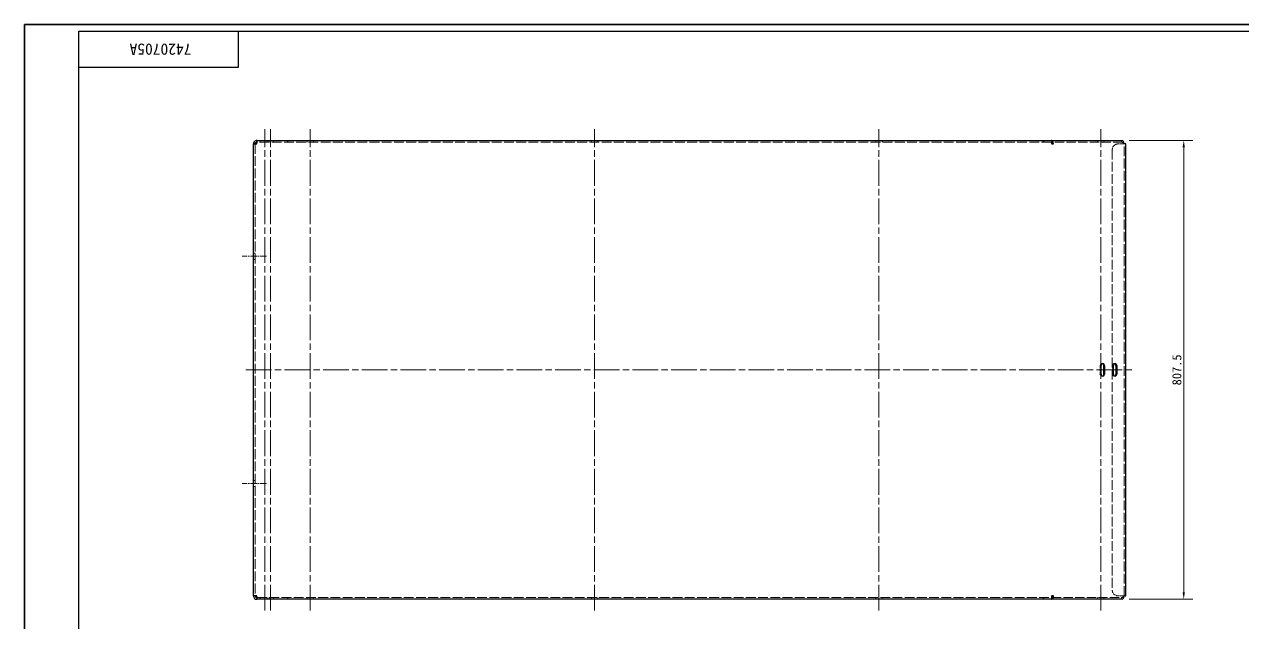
# Model space of a CAD drawing. Header units: millimetres. Extents: x 48 to 3316, y 44 to 2332.
# Drawn here: x 48 to 2190, y 1279 to 2332 of the extents above; entities that cross this region are included whole.
import ezdxf

# ---------------------------------------------------------------- set-up
doc = ezdxf.new("R2010")
doc.units = ezdxf.units.MM
doc.header["$LTSCALE"] = 8
doc.linetypes.add('CHAIN', pattern=[0.3543, 0.2362, -0.0295, 0.0591, -0.0295])
doc.linetypes.add('DASHED', pattern=[0.2067, 0.1654, -0.0413])
for name, color, linetype, lineweight, true_color in [('中心线 (ISO)', 1, 'CHAIN', 18, 0xff0000), ('尺寸 (ISO)', 7, 'Continuous', 18, 0x008000), ('隐藏 (ISO)', 5, 'DASHED', 18, 0x0000ff)]:
    doc.layers.add(name, color=color, linetype=linetype, lineweight=lineweight, true_color=true_color)
doc.layers.add('可见 (ISO)', color=7, linetype='Continuous', lineweight=25)
doc.layers.add('图框 (ISO)', color=7, linetype='Continuous', lineweight=35)
doc.styles.add('文本样式74', font='SimSun.ttf')
doc.styles.add('注释文本 (ISO)', font='simfang.ttf')
doc.dimstyles.new('默认 (GB)', dxfattribs={"dimscale": 8, "dimtxt": 2, "dimasz": 1.5, "dimexe": 2, "dimexo": 1.5, "dimgap": 0.5, "dimtad": 1, "dimtoh": 1, "dimdsep": 46, "dimtxsty": '注释文本 (ISO)', "dimcen": 0.09, "dimdle": 10, "dimclrd": 256, "dimclre": 256, "dimclrt": 256, "dimazin": 2, "dimtfac": 0.75, "dimtdec": 3, "dimtmove": 0, "dimatfit": 3, "dimfxl": 0, "dimtolj": 1, "dimlwd": -1, "dimlwe": -1, "dimarcsym": 0})

# ---------------------------------------------------------------- blocks, each defined once
blk = doc.blocks.new('图框 最新国标')
at = {"layer": '图框 (ISO)'}
for p, q in [((6, 7), (6, 291.5)), ((6, 291.5), (414.5, 291.5))]:
    blk.add_line(p, q, dxfattribs=at)
at = {"layer": '图框 (ISO)', "color": 7, "linetype": 'Continuous', "lineweight": 25}
for p, q in [((18, 290), (413, 290)), ((18, 7), (18, 290)), ((18, 290), (413, 290)), ((53, 290), (53, 282)), ((53, 282), (18, 282))]:
    blk.add_line(p, q, dxfattribs=at)
at = {"layer": '图框 (ISO)', "style": '文本样式74'}
blk.add_attdef('零件代号_001', (42.73, 287.25), '', height=2.5, rotation=180, dxfattribs=at)
blk = doc.blocks.new('*D22')
at = {"layer": 'Defpoints', "color": 0, "transparency": 16777216}
for p in [(1978.8, 2127.5), (1978.8, 1320), (2086.9, 1320)]:
    blk.add_point(p, dxfattribs=at)
at = {"layer": '尺寸 (ISO)', "color": 116, "true_color": 0x00803f, "transparency": 16777216}
for p, q in [((1990.8, 2127.5), (2102.9, 2127.5)), ((2086.9, 2115.5), (2086.9, 1332)), ((1990.8, 1320), (2102.9, 1320))]:
    blk.add_line(p, q, dxfattribs=at)
for points in [[(2084.9, 2115.5), (2088.9, 2115.5), (2086.9, 2127.5)], [(2084.9, 1332), (2088.9, 1332), (2086.9, 1320)]]:
    blk.add_solid(points, dxfattribs=at)
at = {"layer": '尺寸 (ISO)', "transparency": 16777216, "insert": (2074.8, 1723.7), "char_height": 16, "attachment_point": 5, "rotation": 90, "style": '注释文本 (ISO)'}
blk.add_mtext('\\A1;807.5', dxfattribs=at)

msp = doc.modelspace()

# ---------------------------------------------------------------- linework, layer by layer
at = {"layer": '中心线 (ISO)', "ltscale": 23.990969}
for p, q in [((470.7775, 1299.9856), (470.7775, 2147.4856)), ((480.7775, 1299.9856), (480.7775, 2147.4856)), ((550.7775, 1299.9856), (550.7775, 2147.4856)), ((1050.7775, 1299.9856), (1050.7775, 2147.4856)), ((1550.7775, 1299.9856), (1550.7775, 2147.4856)), ((1940.7775, 1299.9856), (1940.7775, 2147.4856)), ((437.4846, 1723.7356), (1998.5237, 1723.7356))]:
    msp.add_line(p, q, dxfattribs=at)
at = {"layer": '中心线 (ISO)', "ltscale": 5.97264}
for p, q in [((473.7775, 1923.7356), (430.7775, 1923.7356)), ((473.7775, 1523.7356), (430.7775, 1523.7356))]:
    msp.add_line(p, q, dxfattribs=at)
at = {"layer": '可见 (ISO)'}
for p, q in [((450.7775, 2121.4856), (456.7775, 2121.4856)), ((450.7775, 1325.9856), (450.7775, 2121.4856)), ((457.4846, 2127.4856), (456.7775, 2127.4856)), ((456.7775, 2124.4856), (456.7775, 2127.4856)), ((456.7775, 2124.4856), (457.0132, 2124.4856)), ((457.4846, 2127.4856), (1854.1072, 2127.4856)), ((1855.0731, 2127.4856), (1854.1072, 2127.4856)), ((1855.0731, 2124.4856), (1854.4523, 2124.4856)), ((1854.6248, 2121.4856), (1857.6248, 2121.4856)), ((1855.0731, 2124.4856), (1855.0731, 2127.4856)), ((1855.0731, 2127.4856), (1978.8062, 2127.4856)), ((1984.8062, 2121.4856), (1981.8062, 2121.4856)), ((1984.8062, 1325.9856), (1984.8062, 2121.4856)), ((1941.536, 1716.2356), (1941.536, 1731.2356)), ((1946.0982, 1716.2356), (1946.0982, 1731.2356)), ((1947.5982, 1731.2356), (1947.5982, 1716.2356)), ((1963.1867, 1716.2356), (1963.1867, 1731.2356)), ((1967.7488, 1716.2356), (1967.7488, 1731.2356)), ((1969.2488, 1731.2356), (1969.2488, 1716.2356)), ((456.7775, 1325.9856), (450.7775, 1325.9856)), ((456.7775, 1322.9856), (457.0132, 1322.9856)), ((456.7775, 1322.9856), (456.7775, 1319.9856)), ((456.7775, 1319.9856), (457.4846, 1319.9856)), ((1854.1072, 1319.9856), (457.4846, 1319.9856)), ((1854.1072, 1319.9856), (1855.0731, 1319.9856)), ((1855.0731, 1322.9856), (1854.4523, 1322.9856)), ((1857.6248, 1325.9856), (1854.6248, 1325.9856)), ((1855.0731, 1322.9856), (1855.0731, 1319.9856)), ((1978.8062, 1319.9856), (1855.0731, 1319.9856)), ((1981.8062, 1325.9856), (1984.8062, 1325.9856))]:
    msp.add_line(p, q, dxfattribs=at)
for centre, major_axis, ratio, start_param, end_param in [((1978.8062, 2121.4856), (0, 6), 0.5, 4.71238898, 6.283185307), ((1944.5671, 1731.2356), (0, 3.5), 0.866025404, 4.71238898, 7.853981634), ((1944.5671, 1716.2356), (0, -3.5), 0.866025404, 4.71238898, 7.853981634), ((1943.0671, 1731.2356), (0, 3.5), 0.866025404, 4.71238898, 6.033152414), ((1943.0671, 1716.2356), (0, -3.5), 0.866025404, 0.250032893, 1.570796327), ((1966.2177, 1731.2356), (0, 3.5), 0.866025404, 4.71238898, 7.853981634), ((1966.2177, 1716.2356), (0, -3.5), 0.866025404, 4.71238898, 7.853981634), ((1964.7177, 1731.2356), (0, 3.5), 0.866025404, 4.71238898, 6.033152414), ((1964.7177, 1716.2356), (0, -3.5), 0.866025404, 0.250032893, 1.570796327), ((1978.8062, 1325.9856), (0, -6), 0.5, 0, 1.570796327)]:
    msp.add_ellipse(centre, major_axis=major_axis, ratio=ratio, start_param=start_param, end_param=end_param, dxfattribs=at)
for points, knots in [([(456.7775, 2127.4856), (455.0515, 2127.4856), (453.3408, 2126.6979), (452.2186, 2125.3865), (451.2983, 2124.3109), (450.7775, 2122.9012), (450.7775, 2121.4856)], [0, 0, 0, 0, 0.863030386, 0.863030386, 0.863030386, 1.570796327, 1.570796327, 1.570796327, 1.570796327]), ([(453.7775, 2121.4856), (453.7775, 2122.5119), (454.3457, 2123.5202), (455.2236, 2124.0518), (455.6894, 2124.3338), (456.233, 2124.4856), (456.7775, 2124.4856)], [0, 0, 0, 0, 1.026321876, 1.026321876, 1.026321876, 1.570796327, 1.570796327, 1.570796327, 1.570796327]), ([(456.7775, 2121.4856), (456.907, 2123.2117), (457.0365, 2124.9223), (457.166, 2126.0445), (457.2722, 2126.9648), (457.3784, 2127.4856), (457.4846, 2127.4856)], [0, 0, 0, 0, 0.863030386, 0.863030386, 0.863030386, 1.570796327, 1.570796327, 1.570796327, 1.570796327]), ([(1854.1072, 2127.4856), (1854.202, 2127.4856), (1854.2968, 2126.6979), (1854.3916, 2125.3865), (1854.4693, 2124.3109), (1854.5471, 2122.9012), (1854.6248, 2121.4856)], [0, 0, 0, 0, 0.863030386, 0.863030386, 0.863030386, 1.570796327, 1.570796327, 1.570796327, 1.570796327]), ([(1857.6248, 2121.4856), (1857.7069, 2123.2117), (1857.3952, 2124.9223), (1856.8215, 2126.0445), (1856.3511, 2126.9648), (1855.7136, 2127.4856), (1855.0731, 2127.4856)], [0, 0, 0, 0, 0.863030386, 0.863030386, 0.863030386, 1.570796327, 1.570796327, 1.570796327, 1.570796327]), ([(1856.1248, 2121.4856), (1856.2225, 2122.5119), (1856.036, 2123.5202), (1855.6947, 2124.0518), (1855.5136, 2124.3338), (1855.2936, 2124.4856), (1855.0731, 2124.4856)], [0, 0, 0, 0, 1.026321876, 1.026321876, 1.026321876, 1.570796327, 1.570796327, 1.570796327, 1.570796327]), ([(450.7775, 1325.9856), (450.7775, 1324.2596), (451.5652, 1322.5489), (452.8767, 1321.4267), (453.9522, 1320.5064), (455.362, 1319.9856), (456.7775, 1319.9856)], [0, 0, 0, 0, 0.863030386, 0.863030386, 0.863030386, 1.570796327, 1.570796327, 1.570796327, 1.570796327]), ([(453.7775, 1325.9856), (453.7775, 1324.9593), (454.3457, 1323.951), (455.2236, 1323.4194), (455.6894, 1323.1374), (456.233, 1322.9856), (456.7775, 1322.9856)], [0, 0, 0, 0, 1.026321876, 1.026321876, 1.026321876, 1.570796327, 1.570796327, 1.570796327, 1.570796327]), ([(457.4846, 1319.9856), (457.3551, 1319.9856), (457.2256, 1320.7733), (457.0961, 1322.0848), (456.9899, 1323.1603), (456.8837, 1324.5701), (456.7775, 1325.9856)], [0, 0, 0, 0, 0.863030386, 0.863030386, 0.863030386, 1.570796327, 1.570796327, 1.570796327, 1.570796327]), ([(1854.6248, 1325.9856), (1854.53, 1324.2596), (1854.4352, 1322.5489), (1854.3404, 1321.4267), (1854.2627, 1320.5064), (1854.1849, 1319.9856), (1854.1072, 1319.9856)], [0, 0, 0, 0, 0.863030386, 0.863030386, 0.863030386, 1.570796327, 1.570796327, 1.570796327, 1.570796327]), ([(1855.0731, 1319.9856), (1855.854, 1319.9856), (1856.6273, 1320.7733), (1857.1063, 1322.0848), (1857.4991, 1323.1603), (1857.6922, 1324.5701), (1857.6248, 1325.9856)], [0, 0, 0, 0, 0.863030386, 0.863030386, 0.863030386, 1.570796327, 1.570796327, 1.570796327, 1.570796327]), ([(1856.1248, 1325.9856), (1856.2225, 1324.9593), (1856.036, 1323.951), (1855.6947, 1323.4194), (1855.5136, 1323.1374), (1855.2936, 1322.9856), (1855.0731, 1322.9856)], [0, 0, 0, 0, 1.026321876, 1.026321876, 1.026321876, 1.570796327, 1.570796327, 1.570796327, 1.570796327])]:
    msp.add_open_spline(points, degree=3, knots=knots, dxfattribs=at)
at = {"layer": '隐藏 (ISO)', "ltscale": 13.001935}
for p, q in [((453.7775, 2121.4856), (453.7775, 1325.9856)), ((1981.8062, 1325.9856), (1981.8062, 2121.4856))]:
    msp.add_line(p, q, dxfattribs=at)
at = {"layer": '隐藏 (ISO)', "ltscale": 0.158625}
for p, q in [((457.0132, 2124.4856), (457.4846, 2124.4856)), ((457.0132, 1322.9856), (457.4846, 1322.9856))]:
    msp.add_line(p, q, dxfattribs=at)
at = {"layer": '隐藏 (ISO)', "ltscale": 0.714161}
for p, q in [((457.4846, 2124.4856), (457.4846, 2127.4856)), ((462.7775, 2124.4856), (462.7775, 2127.4856)), ((475.2775, 2124.4856), (475.2775, 2127.4856)), ((478.7775, 2124.4856), (478.7775, 2127.4856)), ((486.2775, 2124.4856), (486.2775, 2127.4856)), ((510.7775, 2124.4856), (510.7775, 2127.4856)), ((511.4846, 2124.4856), (511.4846, 2127.4856)), ((545.2775, 2124.4856), (545.2775, 2127.4856)), ((556.2775, 2124.4856), (556.2775, 2127.4856)), ((1045.2775, 2124.4856), (1045.2775, 2127.4856)), ((1056.2775, 2124.4856), (1056.2775, 2127.4856)), ((1545.2775, 2124.4856), (1545.2775, 2127.4856)), ((1556.2775, 2124.4856), (1556.2775, 2127.4856)), ((1839.6379, 2124.4856), (1839.6379, 2127.4856)), ((1840.6039, 2124.4856), (1840.6039, 2127.4856)), ((1854.1072, 2124.4856), (1854.1072, 2127.4856)), ((1935.2775, 2124.4856), (1935.2775, 2127.4856)), ((1946.2775, 2124.4856), (1946.2775, 2127.4856)), ((1977.4761, 2124.4856), (1977.4761, 2127.4856)), ((1980.3062, 2121.4856), (1981.8062, 2121.4856)), ((453.7775, 1929.2356), (450.7775, 1929.2356)), ((453.7775, 1918.2356), (450.7775, 1918.2356)), ((1944.5671, 1734.7356), (1943.0671, 1734.7356)), ((1966.2177, 1734.7356), (1964.7177, 1734.7356)), ((1944.5671, 1712.7356), (1943.0671, 1712.7356)), ((1966.2177, 1712.7356), (1964.7177, 1712.7356)), ((453.7775, 1529.2356), (450.7775, 1529.2356)), ((453.7775, 1518.2356), (450.7775, 1518.2356)), ((457.4846, 1322.9856), (457.4846, 1319.9856)), ((462.7775, 1319.9856), (462.7775, 1322.9856)), ((475.2775, 1319.9856), (475.2775, 1322.9856)), ((478.7775, 1319.9856), (478.7775, 1322.9856)), ((486.2775, 1319.9856), (486.2775, 1322.9856)), ((510.7775, 1322.9856), (510.7775, 1319.9856)), ((511.4846, 1322.9856), (511.4846, 1319.9856)), ((545.2775, 1319.9856), (545.2775, 1322.9856)), ((556.2775, 1319.9856), (556.2775, 1322.9856)), ((1045.2775, 1319.9856), (1045.2775, 1322.9856)), ((1056.2775, 1319.9856), (1056.2775, 1322.9856)), ((1545.2775, 1319.9856), (1545.2775, 1322.9856)), ((1556.2775, 1319.9856), (1556.2775, 1322.9856)), ((1839.6379, 1322.9856), (1839.6379, 1319.9856)), ((1840.6039, 1322.9856), (1840.6039, 1319.9856)), ((1854.1072, 1322.9856), (1854.1072, 1319.9856)), ((1935.2775, 1319.9856), (1935.2775, 1322.9856)), ((1946.2775, 1319.9856), (1946.2775, 1322.9856)), ((1977.4761, 1319.9856), (1977.4761, 1322.9856)), ((1981.8062, 1325.9856), (1980.3062, 1325.9856))]:
    msp.add_line(p, q, dxfattribs=at)
at = {"layer": '隐藏 (ISO)', "ltscale": 12.993772}
for p, q in [((1854.1072, 2124.4856), (457.4846, 2124.4856)), ((457.4846, 1322.9856), (1854.1072, 1322.9856))]:
    msp.add_line(p, q, dxfattribs=at)
at = {"layer": '隐藏 (ISO)', "ltscale": 0.317349}
for p, q in [((1854.4523, 2124.4856), (1854.1072, 2124.4856)), ((1854.4523, 1322.9856), (1854.1072, 1322.9856))]:
    msp.add_line(p, q, dxfattribs=at)
at = {"layer": '隐藏 (ISO)', "ltscale": 12.34317}
for p, q in [((1978.8062, 2124.4856), (1855.0731, 2124.4856)), ((1855.0731, 1322.9856), (1978.8062, 1322.9856))]:
    msp.add_line(p, q, dxfattribs=at)
at = {"layer": '隐藏 (ISO)', "ltscale": 1.811194}
for p, q in [((1971.1985, 2121.4856), (1978.8062, 2121.4856)), ((1971.1985, 1325.9856), (1978.8062, 1325.9856))]:
    msp.add_line(p, q, dxfattribs=at)
at = {"layer": '隐藏 (ISO)', "ltscale": 0.373886}
for p, q in [((1978.8062, 2121.4856), (1980.3062, 2121.4856)), ((1978.8062, 1325.9856), (1980.3062, 1325.9856))]:
    msp.add_line(p, q, dxfattribs=at)
at = {"layer": '隐藏 (ISO)', "ltscale": 13.027133}
msp.add_line((1961.1985, 2111.4856), (1961.1985, 1335.9856), dxfattribs=at)
at = {"layer": '隐藏 (ISO)', "ltscale": 3.571206}
for p, q in [((1940.036, 1731.2356), (1940.036, 1716.2356)), ((1961.6867, 1731.2356), (1961.6867, 1716.2356))]:
    msp.add_line(p, q, dxfattribs=at)
at = {"layer": '隐藏 (ISO)', "ltscale": 3.739763}
for centre, start, end in [((1971.1985, 2111.4856), 90, 180), ((1971.1985, 1335.9856), 180, 270)]:
    msp.add_arc(centre, 10, start, end, dxfattribs=at)
at = {"layer": '隐藏 (ISO)', "ltscale": 1.121859}
for centre, major_axis, start_param, end_param in [((1978.8062, 2121.4856), (0, 3), 4.71238898, 6.283185307), ((1978.8062, 1325.9856), (0, -3), 0, 1.570796327)]:
    msp.add_ellipse(centre, major_axis=major_axis, ratio=0.5, start_param=start_param, end_param=end_param, dxfattribs=at)
at = {"layer": '隐藏 (ISO)', "ltscale": 1.517206}
for centre, major_axis, start_param, end_param in [((1943.0671, 1731.2356), (0, 3.5), 6.033152414, 7.853981634), ((1943.0671, 1716.2356), (0, -3.5), 4.71238898, 6.5332182), ((1964.7177, 1731.2356), (0, 3.5), 6.033152414, 7.853981634), ((1964.7177, 1716.2356), (0, -3.5), 4.71238898, 6.5332182)]:
    msp.add_ellipse(centre, major_axis=major_axis, ratio=0.866025404, start_param=start_param, end_param=end_param, dxfattribs=at)
at = {"layer": '隐藏 (ISO)', "ltscale": 1.133302}
for points in [[(456.7775, 2121.4856), (456.9315, 2122.5119), (457.0855, 2123.5202), (457.2395, 2124.0518), (457.3212, 2124.3338), (457.4029, 2124.4856), (457.4846, 2124.4856)], [(456.7775, 1325.9856), (456.9315, 1324.9593), (457.0855, 1323.951), (457.2395, 1323.4194), (457.3212, 1323.1374), (457.4029, 1322.9856), (457.4846, 1322.9856)]]:
    msp.add_open_spline(points, degree=3, knots=[0, 0, 0, 0, 1.026321876, 1.026321876, 1.026321876, 1.570796327, 1.570796327, 1.570796327, 1.570796327], dxfattribs=at)
at = {"layer": '隐藏 (ISO)', "ltscale": 1.127484}
for points in [[(1854.6248, 2121.4856), (1854.5121, 2122.5119), (1854.3994, 2123.5202), (1854.2866, 2124.0518), (1854.2268, 2124.3338), (1854.167, 2124.4856), (1854.1072, 2124.4856)], [(1854.6248, 1325.9856), (1854.5121, 1324.9593), (1854.3994, 1323.951), (1854.2866, 1323.4194), (1854.2268, 1323.1374), (1854.167, 1322.9856), (1854.1072, 1322.9856)]]:
    msp.add_open_spline(points, degree=3, knots=[0, 0, 0, 0, 1.026321876, 1.026321876, 1.026321876, 1.570796327, 1.570796327, 1.570796327, 1.570796327], dxfattribs=at)

# ---------------------------------------------------------------- block references
at = {"xscale": 8, "yscale": 8, "zscale": 8}
msp.add_blockref('图框 最新国标', (0, 0), dxfattribs=at).add_auto_attribs({'零件代号_001': '7420705A'})

# ---------------------------------------------------------------- dimensions: what is measured, and where the dimension line sits
at = {"layer": '尺寸 (ISO)', "color": 116, "true_color": 0x00803f}
dim = msp.add_linear_dim(base=(2086.929, 1319.9856), p1=(1978.8062, 2127.4856), p2=(1978.8062, 1319.9856), angle=270, dimstyle='默认 (GB)', override={"dimgap": 0.5, "dimtoh": 0, "dimdec": 2, "dimtol": 0, "dimlim": 0, "dimtp": 0, "dimtm": 0, "dimtdec": 3, "dimtofl": 0, "dimatfit": 1}, dxfattribs=at)
dim.commit()
dim.dimension.update_dxf_attribs({"geometry": '*D22', "text_midpoint": (2086.929, 1723.7356), "dimtype": 160})

doc.saveas('drawing.dxf')
